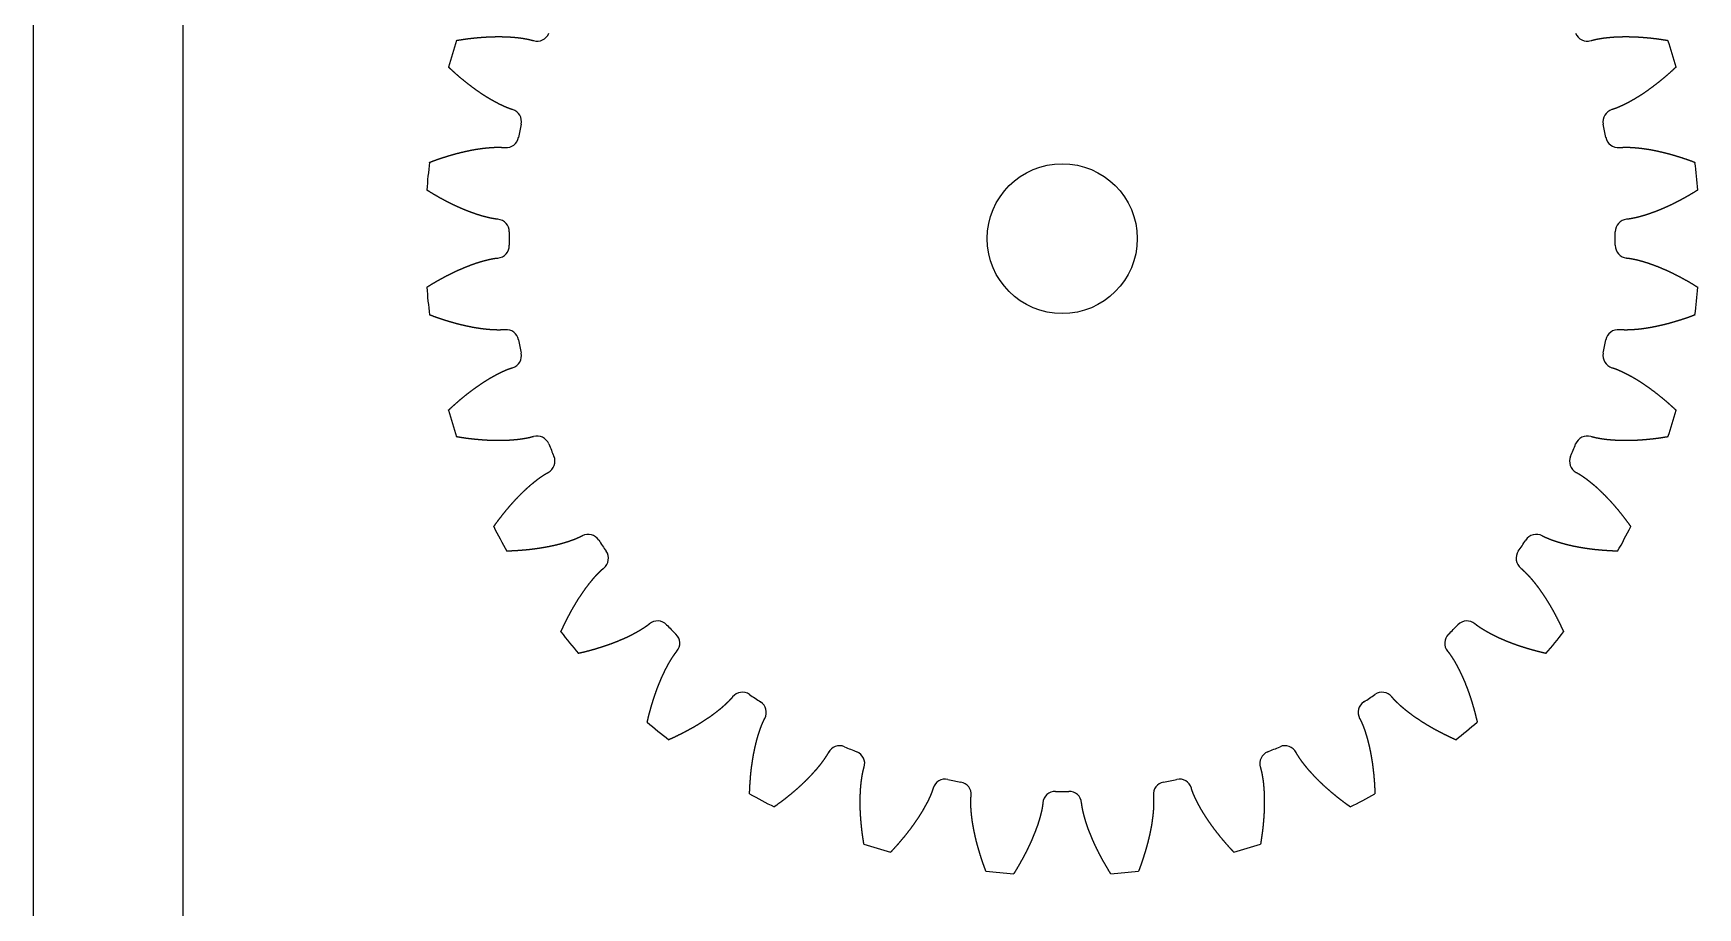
# Model space of a CAD drawing. Header units: inches. Extents: x -2.5 to 2.5, y -5.45 to 0.2.
# Drawn here: x -2.5 to 0.275, y -2.744 to -1.286 of the extents above; entities that cross this region are included whole.
import ezdxf

# ---------------------------------------------------------------- set-up
doc = ezdxf.new("R2010")
doc.units = ezdxf.units.IN
doc.header["$MEASUREMENT"] = 0

msp = doc.modelspace()

# ---------------------------------------------------------------- linework, layer by layer
at = {"color": 7, "linetype": 'Continuous', "lineweight": 25}
for p, q in [((-2.5, 0.2), (-2.5, -5.45)), ((-2.25, -5.45), (-2.25, -0.2))]:
    msp.add_line(p, q, dxfattribs=at)
msp.add_circle((-0.7846, -1.6281), 0.125, dxfattribs=at)
for centre, radius, start, end in [((-0.7846, -1.6281), 1.0625, 161.8728, 164.3772), ((-1.66, -1.2778), 0.021, 252.8938, 338.1905), ((0.0907, -1.2778), 0.021, 201.8095, 287.1062), ((-0.7846, -1.6281), 1.0625, 15.6228, 18.1272), ((-1.7071, -1.433), 0.021, 348.0595, 73.3562), ((0.1378, -1.433), 0.021, 106.6438, 191.9405), ((-0.7846, -1.6281), 0.9219, 168.0595, 169.4405), ((-0.7846, -1.6281), 0.9219, 10.5595, 11.9405), ((-1.7115, -1.4553), 0.021, 264.1438, 349.4405), ((0.1423, -1.4553), 0.021, 190.5595, 275.8562), ((-0.7846, -1.6281), 1.0625, 173.1228, 175.6272), ((-0.7846, -1.6281), 1.0625, 4.3728, 6.8772), ((-1.7274, -1.6167), 0.021, 359.3095, 84.6062), ((0.1582, -1.6167), 0.021, 95.3938, 180.6905), ((-0.7846, -1.6281), 0.9219, 179.3095, 180.6905), ((-0.7846, -1.6281), 0.9219, 359.3095, 0.6905), ((-1.7274, -1.6395), 0.021, 275.3938, 0.6905), ((0.1582, -1.6395), 0.021, 179.3095, 264.6062), ((-0.7846, -1.6281), 1.0625, 184.3728, 186.8772), ((-0.7846, -1.6281), 1.0625, 353.1228, 355.6272), ((-1.7115, -1.8009), 0.021, 10.5595, 95.8562), ((-0.7846, -1.6281), 0.9219, 190.5595, 191.9405), ((-0.7846, -1.6281), 0.9219, 348.0595, 349.4405), ((0.1423, -1.8009), 0.021, 84.1438, 169.4405), ((-1.7071, -1.8232), 0.021, 286.6438, 11.9405), ((0.1378, -1.8232), 0.021, 168.0595, 253.3562), ((-0.7846, -1.6281), 1.0625, 195.6228, 198.1272), ((-0.7846, -1.6281), 1.0625, 341.8728, 344.3772), ((-1.66, -1.9784), 0.021, 21.8095, 107.1062), ((0.0907, -1.9784), 0.021, 72.8938, 158.1905), ((-1.6513, -1.9994), 0.021, 297.8938, 23.1905), ((-0.7846, -1.6281), 0.9219, 201.8095, 203.1905), ((0.0821, -1.9994), 0.021, 156.8095, 242.1062), ((-0.7846, -1.6281), 0.9219, 336.8095, 338.1905), ((-0.7846, -1.6281), 1.0625, 206.8728, 209.3772), ((-0.7846, -1.6281), 1.0625, 330.6228, 333.1272), ((-1.5748, -2.1424), 0.021, 33.0595, 118.3562), ((-0.7846, -1.6281), 0.9219, 213.0595, 214.4405), ((-0.7846, -1.6281), 0.9219, 325.5595, 326.9405), ((0.0056, -2.1424), 0.021, 61.6438, 146.9405), ((-1.5622, -2.1613), 0.021, 309.1438, 34.4405), ((-0.007, -2.1613), 0.021, 145.5595, 230.8562), ((-1.4593, -2.2867), 0.021, 44.3095, 129.6062), ((-0.7846, -1.6281), 0.9219, 224.3095, 225.6905), ((-0.7846, -1.6281), 0.9219, 314.3095, 315.6905), ((-0.1099, -2.2867), 0.021, 50.3938, 135.6905), ((-0.7846, -1.6281), 1.0625, 218.1228, 220.6272), ((-1.4432, -2.3028), 0.021, 320.3938, 45.6905), ((-0.126, -2.3028), 0.021, 134.3095, 219.6062), ((-0.7846, -1.6281), 1.0625, 319.3728, 321.8772), ((-1.3178, -2.4057), 0.021, 55.5595, 140.8562), ((-0.2514, -2.4057), 0.021, 39.1438, 124.4405), ((-0.7846, -1.6281), 0.9219, 235.5595, 236.9405), ((-1.2989, -2.4183), 0.021, 331.6438, 56.9405), ((-0.2703, -2.4183), 0.021, 123.0595, 208.3562), ((-0.7846, -1.6281), 0.9219, 303.0595, 304.4405), ((-0.7846, -1.6281), 1.0625, 229.3728, 231.8772), ((-0.7846, -1.6281), 1.0625, 308.1228, 310.6272), ((-1.1559, -2.4948), 0.021, 66.8095, 152.1062), ((-0.7846, -1.6281), 0.9219, 246.8095, 248.1905), ((-1.1349, -2.5035), 0.021, 342.8938, 68.1905), ((-0.4343, -2.5035), 0.021, 111.8095, 197.1062), ((-0.7846, -1.6281), 0.9219, 291.8095, 293.1905), ((-0.4133, -2.4948), 0.021, 27.8938, 113.1905), ((-0.9797, -2.5505), 0.021, 78.0595, 163.3562), ((-0.7846, -1.6281), 0.9219, 258.0595, 259.4405), ((-0.9574, -2.555), 0.021, 354.1438, 79.4405), ((-0.796, -2.5709), 0.021, 89.3095, 174.6062), ((-0.7846, -1.6281), 0.9219, 269.3095, 270.6905), ((-0.7733, -2.5709), 0.021, 5.3938, 90.6905), ((-0.6118, -2.555), 0.021, 100.5595, 185.8562), ((-0.7846, -1.6281), 0.9219, 280.5595, 281.9405), ((-0.5895, -2.5505), 0.021, 16.6438, 101.9405), ((-0.7846, -1.6281), 1.0625, 240.6228, 243.1272), ((-0.7846, -1.6281), 1.0625, 296.8728, 299.3772), ((-0.7846, -1.6281), 1.0625, 251.8728, 254.3772), ((-0.7846, -1.6281), 1.0625, 285.6228, 288.1272), ((-0.7846, -1.6281), 1.0625, 263.1228, 265.6272), ((-0.7846, -1.6281), 1.0625, 274.3728, 276.8772)]:
    msp.add_arc(centre, radius, start, end, dxfattribs=at)
for points, knots in [([(-1.7944, -1.2975), (-1.7926, -1.2972), (-1.7892, -1.2967), (-1.7821, -1.2955), (-1.7753, -1.2946), (-1.7669, -1.2936), (-1.7594, -1.2929), (-1.7513, -1.2922), (-1.7436, -1.2917), (-1.7356, -1.2914), (-1.7278, -1.2912), (-1.7199, -1.2912), (-1.7122, -1.2914), (-1.7054, -1.2917), (-1.6997, -1.2922), (-1.6949, -1.2926), (-1.691, -1.293), (-1.6871, -1.2935), (-1.6832, -1.2941), (-1.6793, -1.2948), (-1.6758, -1.2954), (-1.6726, -1.2961), (-1.6699, -1.2968), (-1.6681, -1.2973), (-1.6668, -1.2976), (-1.6663, -1.2978), (-1.6661, -1.2979)], [0, 0, 0, 0, 0, 0.0547325, 0.1094648, 0.1641972, 0.2189295, 0.2736619, 0.3283943, 0.3831266, 0.437859, 0.4925913, 0.5473236, 0.6020559, 0.6527836, 0.6801499, 0.707516, 0.7348821, 0.7622484, 0.7896147, 0.8169804, 0.8442361, 0.8624808, 0.8805591, 0.8940072, 0.8975178, 0.8975178, 0.8975178, 0.8975178, 0.8975178]), ([(0.0969, -1.2979), (0.097, -1.2978), (0.0976, -1.2976), (0.0988, -1.2973), (0.1007, -1.2968), (0.1034, -1.2961), (0.1066, -1.2954), (0.1101, -1.2948), (0.114, -1.2941), (0.1179, -1.2935), (0.1218, -1.293), (0.1257, -1.2926), (0.1305, -1.2922), (0.1362, -1.2917), (0.143, -1.2914), (0.1507, -1.2912), (0.1586, -1.2912), (0.1664, -1.2914), (0.1744, -1.2917), (0.1821, -1.2922), (0.1902, -1.2929), (0.1976, -1.2936), (0.2061, -1.2946), (0.2129, -1.2955), (0.2199, -1.2967), (0.2234, -1.2972), (0.2252, -1.2975)], [0.0115731, 0.0115731, 0.0115731, 0.0115731, 0.0115731, 0.0150837, 0.0285318, 0.0466101, 0.0648548, 0.0921105, 0.1194762, 0.1468425, 0.1742089, 0.201575, 0.228941, 0.2563073, 0.307035, 0.3617674, 0.4164997, 0.4712319, 0.5259643, 0.5806966, 0.635429, 0.6901614, 0.7448937, 0.7996261, 0.8543584, 0.9090909, 0.9090909, 0.9090909, 0.9090909, 0.9090909]), ([(-1.7011, -1.4129), (-1.7012, -1.4129), (-1.7018, -1.4127), (-1.703, -1.4124), (-1.7048, -1.4117), (-1.7074, -1.4108), (-1.7104, -1.4096), (-1.7137, -1.4082), (-1.7173, -1.4066), (-1.7209, -1.4049), (-1.7244, -1.4031), (-1.7279, -1.4013), (-1.7321, -1.399), (-1.7371, -1.3962), (-1.7429, -1.3927), (-1.7495, -1.3886), (-1.756, -1.3842), (-1.7624, -1.3797), (-1.7689, -1.375), (-1.775, -1.3703), (-1.7814, -1.3653), (-1.7872, -1.3605), (-1.7936, -1.355), (-1.7987, -1.3504), (-1.804, -1.3456), (-1.8066, -1.3432), (-1.8079, -1.342)], [0.0115731, 0.0115731, 0.0115731, 0.0115731, 0.0115731, 0.0150837, 0.0285318, 0.0466101, 0.0648548, 0.0921105, 0.1194762, 0.1468425, 0.1742089, 0.201575, 0.228941, 0.2563073, 0.307035, 0.3617674, 0.4164997, 0.4712319, 0.5259643, 0.5806966, 0.635429, 0.6901614, 0.7448937, 0.7996261, 0.8543584, 0.9090909, 0.9090909, 0.9090909, 0.9090909, 0.9090909]), ([(0.2386, -1.342), (0.2373, -1.3432), (0.2348, -1.3456), (0.2295, -1.3504), (0.2244, -1.355), (0.2179, -1.3605), (0.2121, -1.3653), (0.2058, -1.3703), (0.1996, -1.375), (0.1932, -1.3797), (0.1868, -1.3842), (0.1802, -1.3886), (0.1737, -1.3927), (0.1679, -1.3962), (0.1629, -1.399), (0.1587, -1.4013), (0.1552, -1.4031), (0.1517, -1.4049), (0.1481, -1.4066), (0.1445, -1.4082), (0.1412, -1.4096), (0.1382, -1.4108), (0.1355, -1.4117), (0.1337, -1.4124), (0.1325, -1.4127), (0.1319, -1.4129), (0.1318, -1.4129)], [0, 0, 0, 0, 0, 0.0547325, 0.1094648, 0.1641972, 0.2189295, 0.2736619, 0.3283943, 0.3831266, 0.437859, 0.4925913, 0.5473236, 0.6020559, 0.6527836, 0.6801499, 0.707516, 0.7348821, 0.7622484, 0.7896147, 0.8169804, 0.8442361, 0.8624808, 0.8805591, 0.8940072, 0.8975178, 0.8975178, 0.8975178, 0.8975178, 0.8975178]), ([(-1.8395, -1.5009), (-1.8378, -1.5002), (-1.8345, -1.499), (-1.8278, -1.4965), (-1.8213, -1.4943), (-1.8132, -1.4917), (-1.8061, -1.4895), (-1.7983, -1.4872), (-1.7908, -1.4853), (-1.7831, -1.4834), (-1.7754, -1.4817), (-1.7677, -1.4801), (-1.7601, -1.4788), (-1.7534, -1.4778), (-1.7477, -1.4771), (-1.7429, -1.4767), (-1.739, -1.4763), (-1.735, -1.476), (-1.7311, -1.4758), (-1.7272, -1.4757), (-1.7236, -1.4757), (-1.7203, -1.4758), (-1.7175, -1.4759), (-1.7156, -1.476), (-1.7144, -1.4761), (-1.7138, -1.4762), (-1.7136, -1.4762)], [0, 0, 0, 0, 0, 0.0547325, 0.1094648, 0.1641972, 0.2189295, 0.2736619, 0.3283943, 0.3831266, 0.437859, 0.4925913, 0.5473236, 0.6020559, 0.6527836, 0.6801499, 0.707516, 0.7348821, 0.7622484, 0.7896147, 0.8169804, 0.8442361, 0.8624808, 0.8805591, 0.8940072, 0.8975178, 0.8975178, 0.8975178, 0.8975178, 0.8975178]), ([(0.1444, -1.4762), (0.1445, -1.4762), (0.1451, -1.4761), (0.1464, -1.476), (0.1483, -1.4759), (0.1511, -1.4758), (0.1543, -1.4757), (0.158, -1.4757), (0.1619, -1.4758), (0.1658, -1.476), (0.1697, -1.4763), (0.1737, -1.4767), (0.1784, -1.4771), (0.1841, -1.4778), (0.1908, -1.4788), (0.1984, -1.4801), (0.2062, -1.4817), (0.2138, -1.4834), (0.2216, -1.4853), (0.2291, -1.4872), (0.2368, -1.4895), (0.244, -1.4917), (0.2521, -1.4943), (0.2586, -1.4965), (0.2653, -1.499), (0.2686, -1.5002), (0.2702, -1.5009)], [0.0115731, 0.0115731, 0.0115731, 0.0115731, 0.0115731, 0.0150837, 0.0285318, 0.0466101, 0.0648548, 0.0921105, 0.1194762, 0.1468425, 0.1742089, 0.201575, 0.228941, 0.2563073, 0.307035, 0.3617674, 0.4164997, 0.4712319, 0.5259643, 0.5806966, 0.635429, 0.6901614, 0.7448937, 0.7996261, 0.8543584, 0.9090909, 0.9090909, 0.9090909, 0.9090909, 0.9090909]), ([(-1.7254, -1.5959), (-1.7255, -1.5959), (-1.7262, -1.5958), (-1.7274, -1.5957), (-1.7293, -1.5954), (-1.732, -1.595), (-1.7353, -1.5944), (-1.7388, -1.5937), (-1.7426, -1.5928), (-1.7464, -1.5918), (-1.7503, -1.5908), (-1.754, -1.5897), (-1.7586, -1.5883), (-1.7641, -1.5865), (-1.7704, -1.5842), (-1.7776, -1.5814), (-1.7849, -1.5784), (-1.7921, -1.5753), (-1.7993, -1.5719), (-1.8063, -1.5685), (-1.8135, -1.5648), (-1.8201, -1.5612), (-1.8275, -1.5571), (-1.8334, -1.5536), (-1.8395, -1.5499), (-1.8425, -1.548), (-1.844, -1.5471)], [0.0115731, 0.0115731, 0.0115731, 0.0115731, 0.0115731, 0.0150837, 0.0285318, 0.0466101, 0.0648548, 0.0921105, 0.1194762, 0.1468425, 0.1742089, 0.201575, 0.228941, 0.2563073, 0.307035, 0.3617674, 0.4164997, 0.4712319, 0.5259643, 0.5806966, 0.635429, 0.6901614, 0.7448937, 0.7996261, 0.8543584, 0.9090909, 0.9090909, 0.9090909, 0.9090909, 0.9090909]), ([(0.2748, -1.5471), (0.2733, -1.548), (0.2703, -1.5499), (0.2642, -1.5536), (0.2583, -1.5571), (0.2509, -1.5612), (0.2442, -1.5648), (0.2371, -1.5685), (0.2301, -1.5719), (0.2229, -1.5753), (0.2157, -1.5784), (0.2084, -1.5814), (0.2012, -1.5842), (0.1948, -1.5865), (0.1894, -1.5883), (0.1848, -1.5897), (0.181, -1.5908), (0.1772, -1.5918), (0.1734, -1.5928), (0.1696, -1.5937), (0.166, -1.5944), (0.1628, -1.595), (0.1601, -1.5954), (0.1582, -1.5957), (0.1569, -1.5958), (0.1563, -1.5959), (0.1562, -1.5959)], [0, 0, 0, 0, 0, 0.0547325, 0.1094648, 0.1641972, 0.2189295, 0.2736619, 0.3283943, 0.3831266, 0.437859, 0.4925913, 0.5473236, 0.6020559, 0.6527836, 0.6801499, 0.707516, 0.7348821, 0.7622484, 0.7896147, 0.8169804, 0.8442361, 0.8624808, 0.8805591, 0.8940072, 0.8975178, 0.8975178, 0.8975178, 0.8975178, 0.8975178]), ([(-1.844, -1.7091), (-1.8425, -1.7082), (-1.8395, -1.7063), (-1.8334, -1.7026), (-1.8275, -1.6991), (-1.8201, -1.695), (-1.8135, -1.6914), (-1.8063, -1.6877), (-1.7993, -1.6843), (-1.7921, -1.6809), (-1.7849, -1.6778), (-1.7776, -1.6748), (-1.7704, -1.672), (-1.7641, -1.6697), (-1.7586, -1.6679), (-1.754, -1.6665), (-1.7503, -1.6654), (-1.7464, -1.6644), (-1.7426, -1.6634), (-1.7388, -1.6625), (-1.7353, -1.6618), (-1.732, -1.6612), (-1.7293, -1.6608), (-1.7274, -1.6606), (-1.7262, -1.6604), (-1.7255, -1.6604), (-1.7254, -1.6603)], [0, 0, 0, 0, 0, 0.0547325, 0.1094648, 0.1641972, 0.2189295, 0.2736619, 0.3283943, 0.3831266, 0.437859, 0.4925913, 0.5473236, 0.6020559, 0.6527836, 0.6801499, 0.707516, 0.7348821, 0.7622484, 0.7896147, 0.8169804, 0.8442361, 0.8624808, 0.8805591, 0.8940072, 0.8975178, 0.8975178, 0.8975178, 0.8975178, 0.8975178]), ([(0.1562, -1.6603), (0.1563, -1.6604), (0.1569, -1.6604), (0.1582, -1.6606), (0.1601, -1.6608), (0.1628, -1.6612), (0.166, -1.6618), (0.1696, -1.6625), (0.1734, -1.6634), (0.1772, -1.6644), (0.181, -1.6654), (0.1848, -1.6665), (0.1894, -1.6679), (0.1948, -1.6697), (0.2012, -1.672), (0.2084, -1.6748), (0.2157, -1.6778), (0.2229, -1.6809), (0.2301, -1.6843), (0.2371, -1.6877), (0.2442, -1.6914), (0.2509, -1.695), (0.2583, -1.6991), (0.2642, -1.7026), (0.2703, -1.7063), (0.2733, -1.7082), (0.2748, -1.7091)], [0.0115731, 0.0115731, 0.0115731, 0.0115731, 0.0115731, 0.0150837, 0.0285318, 0.0466101, 0.0648548, 0.0921105, 0.1194762, 0.1468425, 0.1742089, 0.201575, 0.228941, 0.2563073, 0.307035, 0.3617674, 0.4164997, 0.4712319, 0.5259643, 0.5806966, 0.635429, 0.6901614, 0.7448937, 0.7996261, 0.8543584, 0.9090909, 0.9090909, 0.9090909, 0.9090909, 0.9090909]), ([(-1.7136, -1.78), (-1.7138, -1.78), (-1.7144, -1.7801), (-1.7156, -1.7802), (-1.7175, -1.7803), (-1.7203, -1.7805), (-1.7236, -1.7805), (-1.7272, -1.7805), (-1.7311, -1.7804), (-1.735, -1.7802), (-1.739, -1.7799), (-1.7429, -1.7796), (-1.7477, -1.7791), (-1.7534, -1.7784), (-1.7601, -1.7774), (-1.7677, -1.7761), (-1.7754, -1.7745), (-1.7831, -1.7728), (-1.7908, -1.7709), (-1.7983, -1.769), (-1.8061, -1.7667), (-1.8132, -1.7645), (-1.8213, -1.7619), (-1.8278, -1.7597), (-1.8345, -1.7572), (-1.8378, -1.756), (-1.8395, -1.7553)], [0.0115731, 0.0115731, 0.0115731, 0.0115731, 0.0115731, 0.0150837, 0.0285318, 0.0466101, 0.0648548, 0.0921105, 0.1194762, 0.1468425, 0.1742089, 0.201575, 0.228941, 0.2563073, 0.307035, 0.3617674, 0.4164997, 0.4712319, 0.5259643, 0.5806966, 0.635429, 0.6901614, 0.7448937, 0.7996261, 0.8543584, 0.9090909, 0.9090909, 0.9090909, 0.9090909, 0.9090909]), ([(0.2702, -1.7553), (0.2686, -1.756), (0.2653, -1.7572), (0.2586, -1.7597), (0.2521, -1.7619), (0.244, -1.7645), (0.2368, -1.7667), (0.2291, -1.769), (0.2216, -1.7709), (0.2138, -1.7728), (0.2062, -1.7745), (0.1984, -1.7761), (0.1908, -1.7774), (0.1841, -1.7784), (0.1784, -1.7791), (0.1737, -1.7796), (0.1697, -1.7799), (0.1658, -1.7802), (0.1619, -1.7804), (0.158, -1.7805), (0.1543, -1.7805), (0.1511, -1.7805), (0.1483, -1.7803), (0.1464, -1.7802), (0.1451, -1.7801), (0.1445, -1.78), (0.1444, -1.78)], [0, 0, 0, 0, 0, 0.0547325, 0.1094648, 0.1641972, 0.2189295, 0.2736619, 0.3283943, 0.3831266, 0.437859, 0.4925913, 0.5473236, 0.6020559, 0.6527836, 0.6801499, 0.707516, 0.7348821, 0.7622484, 0.7896147, 0.8169804, 0.8442361, 0.8624808, 0.8805591, 0.8940072, 0.8975178, 0.8975178, 0.8975178, 0.8975178, 0.8975178]), ([(-1.8079, -1.9142), (-1.8066, -1.913), (-1.804, -1.9106), (-1.7987, -1.9058), (-1.7936, -1.9012), (-1.7872, -1.8957), (-1.7814, -1.8909), (-1.775, -1.8859), (-1.7689, -1.8812), (-1.7624, -1.8765), (-1.756, -1.872), (-1.7495, -1.8676), (-1.7429, -1.8635), (-1.7371, -1.86), (-1.7321, -1.8572), (-1.7279, -1.8549), (-1.7244, -1.8531), (-1.7209, -1.8513), (-1.7173, -1.8496), (-1.7137, -1.848), (-1.7104, -1.8466), (-1.7074, -1.8454), (-1.7048, -1.8445), (-1.703, -1.8439), (-1.7018, -1.8435), (-1.7012, -1.8433), (-1.7011, -1.8433)], [0, 0, 0, 0, 0, 0.0547325, 0.1094648, 0.1641972, 0.2189295, 0.2736619, 0.3283943, 0.3831266, 0.437859, 0.4925913, 0.5473236, 0.6020559, 0.6527836, 0.6801499, 0.707516, 0.7348821, 0.7622484, 0.7896147, 0.8169804, 0.8442361, 0.8624808, 0.8805591, 0.8940072, 0.8975178, 0.8975178, 0.8975178, 0.8975178, 0.8975178]), ([(0.1318, -1.8433), (0.1319, -1.8433), (0.1325, -1.8435), (0.1337, -1.8439), (0.1355, -1.8445), (0.1382, -1.8454), (0.1412, -1.8466), (0.1445, -1.848), (0.1481, -1.8496), (0.1517, -1.8513), (0.1552, -1.8531), (0.1587, -1.8549), (0.1629, -1.8572), (0.1679, -1.86), (0.1737, -1.8635), (0.1802, -1.8676), (0.1868, -1.872), (0.1932, -1.8765), (0.1996, -1.8812), (0.2058, -1.8859), (0.2121, -1.8909), (0.2179, -1.8957), (0.2244, -1.9012), (0.2295, -1.9058), (0.2348, -1.9106), (0.2373, -1.913), (0.2386, -1.9142)], [0.0115731, 0.0115731, 0.0115731, 0.0115731, 0.0115731, 0.0150837, 0.0285318, 0.0466101, 0.0648548, 0.0921105, 0.1194762, 0.1468425, 0.1742089, 0.201575, 0.228941, 0.2563073, 0.307035, 0.3617674, 0.4164997, 0.4712319, 0.5259643, 0.5806966, 0.635429, 0.6901614, 0.7448937, 0.7996261, 0.8543584, 0.9090909, 0.9090909, 0.9090909, 0.9090909, 0.9090909]), ([(-1.6661, -1.9584), (-1.6663, -1.9584), (-1.6668, -1.9586), (-1.6681, -1.9589), (-1.6699, -1.9594), (-1.6726, -1.9601), (-1.6758, -1.9608), (-1.6793, -1.9614), (-1.6832, -1.9621), (-1.6871, -1.9627), (-1.691, -1.9632), (-1.6949, -1.9636), (-1.6997, -1.964), (-1.7054, -1.9645), (-1.7122, -1.9648), (-1.7199, -1.965), (-1.7278, -1.965), (-1.7356, -1.9649), (-1.7436, -1.9645), (-1.7513, -1.964), (-1.7594, -1.9633), (-1.7669, -1.9626), (-1.7753, -1.9616), (-1.7821, -1.9607), (-1.7892, -1.9595), (-1.7926, -1.959), (-1.7944, -1.9587)], [0.0115731, 0.0115731, 0.0115731, 0.0115731, 0.0115731, 0.0150837, 0.0285318, 0.0466101, 0.0648548, 0.0921105, 0.1194762, 0.1468425, 0.1742089, 0.201575, 0.228941, 0.2563073, 0.307035, 0.3617674, 0.4164997, 0.4712319, 0.5259643, 0.5806966, 0.635429, 0.6901614, 0.7448937, 0.7996261, 0.8543584, 0.9090909, 0.9090909, 0.9090909, 0.9090909, 0.9090909]), ([(0.2252, -1.9587), (0.2234, -1.959), (0.2199, -1.9595), (0.2129, -1.9607), (0.2061, -1.9616), (0.1976, -1.9626), (0.1902, -1.9633), (0.1821, -1.964), (0.1744, -1.9645), (0.1664, -1.9649), (0.1586, -1.965), (0.1507, -1.965), (0.143, -1.9648), (0.1362, -1.9645), (0.1305, -1.964), (0.1257, -1.9636), (0.1218, -1.9632), (0.1179, -1.9627), (0.114, -1.9621), (0.1101, -1.9614), (0.1066, -1.9608), (0.1034, -1.9601), (0.1007, -1.9594), (0.0988, -1.9589), (0.0976, -1.9586), (0.097, -1.9584), (0.0969, -1.9584)], [0, 0, 0, 0, 0, 0.0547325, 0.1094648, 0.1641972, 0.2189295, 0.2736619, 0.3283943, 0.3831266, 0.437859, 0.4925913, 0.5473236, 0.6020559, 0.6527836, 0.6801499, 0.707516, 0.7348821, 0.7622484, 0.7896147, 0.8169804, 0.8442361, 0.8624808, 0.8805591, 0.8940072, 0.8975178, 0.8975178, 0.8975178, 0.8975178, 0.8975178]), ([(-1.7324, -2.1084), (-1.7313, -2.1069), (-1.7293, -2.1041), (-1.7251, -2.0983), (-1.7209, -2.0928), (-1.7157, -2.0861), (-1.7109, -2.0803), (-1.7057, -2.0741), (-1.7006, -2.0683), (-1.6952, -2.0625), (-1.6898, -2.0568), (-1.6842, -2.0512), (-1.6786, -2.0459), (-1.6736, -2.0414), (-1.6692, -2.0376), (-1.6655, -2.0346), (-1.6625, -2.0321), (-1.6594, -2.0297), (-1.6562, -2.0273), (-1.653, -2.0251), (-1.65, -2.023), (-1.6472, -2.0213), (-1.6449, -2.0198), (-1.6432, -2.0189), (-1.6421, -2.0183), (-1.6416, -2.018), (-1.6415, -2.0179)], [0, 0, 0, 0, 0, 0.0547325, 0.1094648, 0.1641972, 0.2189295, 0.2736619, 0.3283943, 0.3831266, 0.437859, 0.4925913, 0.5473236, 0.6020559, 0.6527836, 0.6801499, 0.707516, 0.7348821, 0.7622484, 0.7896147, 0.8169804, 0.8442361, 0.8624808, 0.8805591, 0.8940072, 0.8975178, 0.8975178, 0.8975178, 0.8975178, 0.8975178]), ([(0.0722, -2.0179), (0.0724, -2.018), (0.0729, -2.0183), (0.074, -2.0189), (0.0757, -2.0198), (0.078, -2.0213), (0.0808, -2.023), (0.0838, -2.0251), (0.087, -2.0273), (0.0901, -2.0297), (0.0932, -2.0321), (0.0963, -2.0346), (0.1, -2.0376), (0.1044, -2.0414), (0.1094, -2.0459), (0.115, -2.0512), (0.1206, -2.0568), (0.126, -2.0625), (0.1314, -2.0683), (0.1365, -2.0741), (0.1417, -2.0803), (0.1465, -2.0861), (0.1517, -2.0928), (0.1559, -2.0983), (0.1601, -2.1041), (0.1621, -2.1069), (0.1632, -2.1084)], [0.0115731, 0.0115731, 0.0115731, 0.0115731, 0.0115731, 0.0150837, 0.0285318, 0.0466101, 0.0648548, 0.0921105, 0.1194762, 0.1468425, 0.1742089, 0.201575, 0.228941, 0.2563073, 0.307035, 0.3617674, 0.4164997, 0.4712319, 0.5259643, 0.5806966, 0.635429, 0.6901614, 0.7448937, 0.7996261, 0.8543584, 0.9090909, 0.9090909, 0.9090909, 0.9090909, 0.9090909]), ([(-1.5848, -2.124), (-1.5849, -2.124), (-1.5854, -2.1243), (-1.5865, -2.1249), (-1.5883, -2.1258), (-1.5908, -2.1269), (-1.5938, -2.1282), (-1.5971, -2.1296), (-1.6008, -2.131), (-1.6045, -2.1323), (-1.6082, -2.1336), (-1.612, -2.1347), (-1.6166, -2.1361), (-1.6221, -2.1377), (-1.6287, -2.1393), (-1.6362, -2.141), (-1.644, -2.1426), (-1.6517, -2.1439), (-1.6595, -2.1451), (-1.6672, -2.1462), (-1.6753, -2.1471), (-1.6827, -2.1478), (-1.6912, -2.1484), (-1.698, -2.1489), (-1.7052, -2.1492), (-1.7087, -2.1493), (-1.7105, -2.1493)], [0.0115731, 0.0115731, 0.0115731, 0.0115731, 0.0115731, 0.0150837, 0.0285318, 0.0466101, 0.0648548, 0.0921105, 0.1194762, 0.1468425, 0.1742089, 0.201575, 0.228941, 0.2563073, 0.307035, 0.3617674, 0.4164997, 0.4712319, 0.5259643, 0.5806966, 0.635429, 0.6901614, 0.7448937, 0.7996261, 0.8543584, 0.9090909, 0.9090909, 0.9090909, 0.9090909, 0.9090909]), ([(0.1413, -2.1493), (0.1395, -2.1493), (0.136, -2.1492), (0.1288, -2.1489), (0.122, -2.1484), (0.1135, -2.1478), (0.106, -2.1471), (0.098, -2.1462), (0.0903, -2.1451), (0.0824, -2.1439), (0.0747, -2.1426), (0.067, -2.141), (0.0595, -2.1393), (0.0529, -2.1377), (0.0474, -2.1361), (0.0428, -2.1347), (0.039, -2.1336), (0.0353, -2.1323), (0.0316, -2.131), (0.0279, -2.1296), (0.0246, -2.1282), (0.0215, -2.1269), (0.019, -2.1258), (0.0173, -2.1249), (0.0162, -2.1243), (0.0157, -2.124), (0.0155, -2.124)], [0, 0, 0, 0, 0, 0.0547325, 0.1094648, 0.1641972, 0.2189295, 0.2736619, 0.3283943, 0.3831266, 0.437859, 0.4925913, 0.5473236, 0.6020559, 0.6527836, 0.6801499, 0.707516, 0.7348821, 0.7622484, 0.7896147, 0.8169804, 0.8442361, 0.8624808, 0.8805591, 0.8940072, 0.8975178, 0.8975178, 0.8975178, 0.8975178, 0.8975178]), ([(-1.6205, -2.284), (-1.6197, -2.2824), (-1.6183, -2.2792), (-1.6153, -2.2727), (-1.6123, -2.2666), (-1.6084, -2.259), (-1.6049, -2.2524), (-1.601, -2.2453), (-1.5971, -2.2386), (-1.593, -2.2318), (-1.5888, -2.2252), (-1.5844, -2.2186), (-1.5799, -2.2123), (-1.5759, -2.2069), (-1.5723, -2.2023), (-1.5693, -2.1986), (-1.5668, -2.1956), (-1.5642, -2.1926), (-1.5616, -2.1897), (-1.5589, -2.1869), (-1.5563, -2.1843), (-1.554, -2.182), (-1.5519, -2.1801), (-1.5505, -2.1789), (-1.5495, -2.1781), (-1.5491, -2.1777), (-1.549, -2.1776)], [0, 0, 0, 0, 0, 0.0547325, 0.1094648, 0.1641972, 0.2189295, 0.2736619, 0.3283943, 0.3831266, 0.437859, 0.4925913, 0.5473236, 0.6020559, 0.6527836, 0.6801499, 0.707516, 0.7348821, 0.7622484, 0.7896147, 0.8169804, 0.8442361, 0.8624808, 0.8805591, 0.8940072, 0.8975178, 0.8975178, 0.8975178, 0.8975178, 0.8975178]), ([(-0.0203, -2.1776), (-0.0202, -2.1777), (-0.0197, -2.1781), (-0.0187, -2.1789), (-0.0173, -2.1801), (-0.0153, -2.182), (-0.0129, -2.1843), (-0.0104, -2.1869), (-0.0077, -2.1897), (-0.005, -2.1926), (-0.0024, -2.1956), (0.0001, -2.1986), (0.0031, -2.2023), (0.0067, -2.2069), (0.0107, -2.2123), (0.0151, -2.2186), (0.0195, -2.2252), (0.0237, -2.2318), (0.0279, -2.2386), (0.0318, -2.2453), (0.0357, -2.2524), (0.0392, -2.259), (0.043, -2.2666), (0.0461, -2.2727), (0.0491, -2.2792), (0.0505, -2.2824), (0.0512, -2.284)], [0.0115731, 0.0115731, 0.0115731, 0.0115731, 0.0115731, 0.0150837, 0.0285318, 0.0466101, 0.0648548, 0.0921105, 0.1194762, 0.1468425, 0.1742089, 0.201575, 0.228941, 0.2563073, 0.307035, 0.3617674, 0.4164997, 0.4712319, 0.5259643, 0.5806966, 0.635429, 0.6901614, 0.7448937, 0.7996261, 0.8543584, 0.9090909, 0.9090909, 0.9090909, 0.9090909, 0.9090909]), ([(-1.4727, -2.2706), (-1.4728, -2.2706), (-1.4732, -2.271), (-1.4742, -2.2718), (-1.4757, -2.273), (-1.478, -2.2746), (-1.4807, -2.2765), (-1.4837, -2.2785), (-1.487, -2.2806), (-1.4904, -2.2826), (-1.4938, -2.2845), (-1.4973, -2.2864), (-1.5015, -2.2887), (-1.5066, -2.2913), (-1.5127, -2.2942), (-1.5198, -2.2973), (-1.5271, -2.3003), (-1.5344, -2.3032), (-1.5419, -2.3059), (-1.5492, -2.3084), (-1.5569, -2.3108), (-1.5641, -2.313), (-1.5723, -2.3153), (-1.5789, -2.3171), (-1.5859, -2.3187), (-1.5893, -2.3195), (-1.591, -2.3199)], [0.0115731, 0.0115731, 0.0115731, 0.0115731, 0.0115731, 0.0150837, 0.0285318, 0.0466101, 0.0648548, 0.0921105, 0.1194762, 0.1468425, 0.1742089, 0.201575, 0.228941, 0.2563073, 0.307035, 0.3617674, 0.4164997, 0.4712319, 0.5259643, 0.5806966, 0.635429, 0.6901614, 0.7448937, 0.7996261, 0.8543584, 0.9090909, 0.9090909, 0.9090909, 0.9090909, 0.9090909]), ([(0.0218, -2.3199), (0.02, -2.3195), (0.0166, -2.3187), (0.0097, -2.3171), (0.003, -2.3153), (-0.0051, -2.313), (-0.0123, -2.3108), (-0.02, -2.3084), (-0.0274, -2.3059), (-0.0348, -2.3032), (-0.0421, -2.3003), (-0.0494, -2.2973), (-0.0565, -2.2942), (-0.0626, -2.2913), (-0.0677, -2.2887), (-0.072, -2.2864), (-0.0754, -2.2845), (-0.0788, -2.2826), (-0.0822, -2.2806), (-0.0856, -2.2785), (-0.0886, -2.2765), (-0.0913, -2.2746), (-0.0935, -2.273), (-0.095, -2.2718), (-0.096, -2.271), (-0.0965, -2.2706), (-0.0966, -2.2706)], [0, 0, 0, 0, 0, 0.0547325, 0.1094648, 0.1641972, 0.2189295, 0.2736619, 0.3283943, 0.3831266, 0.437859, 0.4925913, 0.5473236, 0.6020559, 0.6527836, 0.6801499, 0.707516, 0.7348821, 0.7622484, 0.7896147, 0.8169804, 0.8442361, 0.8624808, 0.8805591, 0.8940072, 0.8975178, 0.8975178, 0.8975178, 0.8975178, 0.8975178]), ([(-1.4764, -2.4345), (-1.476, -2.4328), (-1.4753, -2.4294), (-1.4736, -2.4224), (-1.4718, -2.4158), (-1.4695, -2.4076), (-1.4674, -2.4004), (-1.4649, -2.3927), (-1.4624, -2.3854), (-1.4597, -2.3779), (-1.4568, -2.3706), (-1.4538, -2.3633), (-1.4507, -2.3562), (-1.4478, -2.3501), (-1.4452, -2.345), (-1.4429, -2.3407), (-1.441, -2.3373), (-1.4391, -2.3339), (-1.4371, -2.3305), (-1.435, -2.3272), (-1.433, -2.3242), (-1.4311, -2.3215), (-1.4295, -2.3192), (-1.4283, -2.3177), (-1.4275, -2.3167), (-1.4271, -2.3162), (-1.4271, -2.3161)], [0, 0, 0, 0, 0, 0.0547325, 0.1094648, 0.1641972, 0.2189295, 0.2736619, 0.3283943, 0.3831266, 0.437859, 0.4925913, 0.5473236, 0.6020559, 0.6527836, 0.6801499, 0.707516, 0.7348821, 0.7622484, 0.7896147, 0.8169804, 0.8442361, 0.8624808, 0.8805591, 0.8940072, 0.8975178, 0.8975178, 0.8975178, 0.8975178, 0.8975178]), ([(-0.1422, -2.3161), (-0.1421, -2.3162), (-0.1417, -2.3167), (-0.1409, -2.3177), (-0.1397, -2.3192), (-0.1381, -2.3215), (-0.1362, -2.3242), (-0.1343, -2.3272), (-0.1322, -2.3305), (-0.1301, -2.3339), (-0.1282, -2.3373), (-0.1263, -2.3407), (-0.1241, -2.345), (-0.1215, -2.3501), (-0.1186, -2.3562), (-0.1154, -2.3633), (-0.1124, -2.3706), (-0.1096, -2.3779), (-0.1068, -2.3854), (-0.1043, -2.3927), (-0.1019, -2.4004), (-0.0997, -2.4076), (-0.0974, -2.4158), (-0.0957, -2.4224), (-0.094, -2.4294), (-0.0932, -2.4328), (-0.0928, -2.4345)], [0.0115731, 0.0115731, 0.0115731, 0.0115731, 0.0115731, 0.0150837, 0.0285318, 0.0466101, 0.0648548, 0.0921105, 0.1194762, 0.1468425, 0.1742089, 0.201575, 0.228941, 0.2563073, 0.307035, 0.3617674, 0.4164997, 0.4712319, 0.5259643, 0.5806966, 0.635429, 0.6901614, 0.7448937, 0.7996261, 0.8543584, 0.9090909, 0.9090909, 0.9090909, 0.9090909, 0.9090909]), ([(-1.3341, -2.3924), (-1.3342, -2.3925), (-1.3346, -2.393), (-1.3354, -2.394), (-1.3366, -2.3954), (-1.3385, -2.3975), (-1.3408, -2.3998), (-1.3434, -2.4023), (-1.3462, -2.405), (-1.3491, -2.4077), (-1.3521, -2.4103), (-1.3551, -2.4128), (-1.3588, -2.4158), (-1.3634, -2.4194), (-1.3688, -2.4234), (-1.3751, -2.4279), (-1.3817, -2.4322), (-1.3883, -2.4365), (-1.3951, -2.4406), (-1.4018, -2.4445), (-1.4089, -2.4484), (-1.4155, -2.4519), (-1.4231, -2.4557), (-1.4292, -2.4588), (-1.4357, -2.4618), (-1.4389, -2.4632), (-1.4405, -2.464)], [0.0115731, 0.0115731, 0.0115731, 0.0115731, 0.0115731, 0.0150837, 0.0285318, 0.0466101, 0.0648548, 0.0921105, 0.1194762, 0.1468425, 0.1742089, 0.201575, 0.228941, 0.2563073, 0.307035, 0.3617674, 0.4164997, 0.4712319, 0.5259643, 0.5806966, 0.635429, 0.6901614, 0.7448937, 0.7996261, 0.8543584, 0.9090909, 0.9090909, 0.9090909, 0.9090909, 0.9090909]), ([(-0.1287, -2.464), (-0.1303, -2.4632), (-0.1335, -2.4618), (-0.14, -2.4588), (-0.1462, -2.4557), (-0.1537, -2.4519), (-0.1604, -2.4484), (-0.1675, -2.4445), (-0.1741, -2.4406), (-0.181, -2.4365), (-0.1875, -2.4322), (-0.1941, -2.4279), (-0.2004, -2.4234), (-0.2058, -2.4194), (-0.2104, -2.4158), (-0.2141, -2.4128), (-0.2171, -2.4103), (-0.2201, -2.4077), (-0.223, -2.405), (-0.2259, -2.4023), (-0.2284, -2.3998), (-0.2307, -2.3975), (-0.2326, -2.3954), (-0.2338, -2.394), (-0.2347, -2.393), (-0.235, -2.3925), (-0.2351, -2.3924)], [0, 0, 0, 0, 0, 0.0547325, 0.1094648, 0.1641972, 0.2189295, 0.2736619, 0.3283943, 0.3831266, 0.437859, 0.4925913, 0.5473236, 0.6020559, 0.6527836, 0.6801499, 0.707516, 0.7348821, 0.7622484, 0.7896147, 0.8169804, 0.8442361, 0.8624808, 0.8805591, 0.8940072, 0.8975178, 0.8975178, 0.8975178, 0.8975178, 0.8975178]), ([(-1.3058, -2.554), (-1.3058, -2.5522), (-1.3057, -2.5487), (-1.3054, -2.5415), (-1.3049, -2.5347), (-1.3043, -2.5262), (-1.3036, -2.5187), (-1.3027, -2.5107), (-1.3016, -2.503), (-1.3004, -2.4952), (-1.2991, -2.4875), (-1.2975, -2.4797), (-1.2958, -2.4722), (-1.2942, -2.4656), (-1.2926, -2.4601), (-1.2913, -2.4555), (-1.2901, -2.4517), (-1.2888, -2.448), (-1.2875, -2.4443), (-1.2861, -2.4406), (-1.2847, -2.4373), (-1.2834, -2.4343), (-1.2823, -2.4318), (-1.2814, -2.43), (-1.2808, -2.4289), (-1.2806, -2.4284), (-1.2805, -2.4283)], [0, 0, 0, 0, 0, 0.0547325, 0.1094648, 0.1641972, 0.2189295, 0.2736619, 0.3283943, 0.3831266, 0.437859, 0.4925913, 0.5473236, 0.6020559, 0.6527836, 0.6801499, 0.707516, 0.7348821, 0.7622484, 0.7896147, 0.8169804, 0.8442361, 0.8624808, 0.8805591, 0.8940072, 0.8975178, 0.8975178, 0.8975178, 0.8975178, 0.8975178]), ([(-0.2887, -2.4283), (-0.2887, -2.4284), (-0.2884, -2.4289), (-0.2878, -2.43), (-0.287, -2.4318), (-0.2858, -2.4343), (-0.2845, -2.4373), (-0.2831, -2.4406), (-0.2817, -2.4443), (-0.2804, -2.448), (-0.2792, -2.4517), (-0.278, -2.4555), (-0.2766, -2.4601), (-0.2751, -2.4656), (-0.2734, -2.4722), (-0.2717, -2.4797), (-0.2702, -2.4875), (-0.2688, -2.4952), (-0.2676, -2.503), (-0.2666, -2.5107), (-0.2657, -2.5187), (-0.2649, -2.5262), (-0.2643, -2.5347), (-0.2638, -2.5415), (-0.2636, -2.5487), (-0.2634, -2.5522), (-0.2634, -2.554)], [0.0115731, 0.0115731, 0.0115731, 0.0115731, 0.0115731, 0.0150837, 0.0285318, 0.0466101, 0.0648548, 0.0921105, 0.1194762, 0.1468425, 0.1742089, 0.201575, 0.228941, 0.2563073, 0.307035, 0.3617674, 0.4164997, 0.4712319, 0.5259643, 0.5806966, 0.635429, 0.6901614, 0.7448937, 0.7996261, 0.8543584, 0.9090909, 0.9090909, 0.9090909, 0.9090909, 0.9090909]), ([(-1.1744, -2.485), (-1.1745, -2.4851), (-1.1748, -2.4856), (-1.1754, -2.4867), (-1.1763, -2.4884), (-1.1778, -2.4907), (-1.1796, -2.4935), (-1.1816, -2.4965), (-1.1839, -2.4997), (-1.1862, -2.5028), (-1.1886, -2.506), (-1.1911, -2.509), (-1.1941, -2.5127), (-1.1979, -2.5171), (-1.2024, -2.5221), (-1.2077, -2.5277), (-1.2133, -2.5333), (-1.219, -2.5387), (-1.2248, -2.5441), (-1.2306, -2.5492), (-1.2368, -2.5544), (-1.2426, -2.5592), (-1.2493, -2.5644), (-1.2548, -2.5686), (-1.2606, -2.5728), (-1.2634, -2.5748), (-1.2649, -2.5759)], [0.0115731, 0.0115731, 0.0115731, 0.0115731, 0.0115731, 0.0150837, 0.0285318, 0.0466101, 0.0648548, 0.0921105, 0.1194762, 0.1468425, 0.1742089, 0.201575, 0.228941, 0.2563073, 0.307035, 0.3617674, 0.4164997, 0.4712319, 0.5259643, 0.5806966, 0.635429, 0.6901614, 0.7448937, 0.7996261, 0.8543584, 0.9090909, 0.9090909, 0.9090909, 0.9090909, 0.9090909]), ([(-0.3044, -2.5759), (-0.3058, -2.5748), (-0.3087, -2.5728), (-0.3144, -2.5686), (-0.3199, -2.5644), (-0.3266, -2.5592), (-0.3324, -2.5544), (-0.3386, -2.5492), (-0.3444, -2.5441), (-0.3503, -2.5387), (-0.3559, -2.5333), (-0.3615, -2.5277), (-0.3668, -2.5221), (-0.3713, -2.5171), (-0.3751, -2.5127), (-0.3781, -2.509), (-0.3806, -2.506), (-0.383, -2.5028), (-0.3854, -2.4997), (-0.3877, -2.4965), (-0.3897, -2.4935), (-0.3914, -2.4907), (-0.3929, -2.4884), (-0.3938, -2.4867), (-0.3945, -2.4856), (-0.3947, -2.4851), (-0.3948, -2.485)], [0, 0, 0, 0, 0, 0.0547325, 0.1094648, 0.1641972, 0.2189295, 0.2736619, 0.3283943, 0.3831266, 0.437859, 0.4925913, 0.5473236, 0.6020559, 0.6527836, 0.6801499, 0.707516, 0.7348821, 0.7622484, 0.7896147, 0.8169804, 0.8442361, 0.8624808, 0.8805591, 0.8940072, 0.8975178, 0.8975178, 0.8975178, 0.8975178, 0.8975178]), ([(-1.1152, -2.6379), (-1.1155, -2.6361), (-1.1161, -2.6327), (-1.1172, -2.6256), (-1.1181, -2.6188), (-1.1191, -2.6104), (-1.1198, -2.6029), (-1.1205, -2.5948), (-1.121, -2.5871), (-1.1214, -2.5791), (-1.1215, -2.5713), (-1.1215, -2.5634), (-1.1213, -2.5557), (-1.121, -2.5489), (-1.1206, -2.5432), (-1.1201, -2.5384), (-1.1197, -2.5345), (-1.1192, -2.5306), (-1.1186, -2.5267), (-1.118, -2.5228), (-1.1173, -2.5193), (-1.1166, -2.5161), (-1.1159, -2.5134), (-1.1154, -2.5115), (-1.1151, -2.5103), (-1.1149, -2.5098), (-1.1149, -2.5096)], [0, 0, 0, 0, 0, 0.0547325, 0.1094648, 0.1641972, 0.2189295, 0.2736619, 0.3283943, 0.3831266, 0.437859, 0.4925913, 0.5473236, 0.6020559, 0.6527836, 0.6801499, 0.707516, 0.7348821, 0.7622484, 0.7896147, 0.8169804, 0.8442361, 0.8624808, 0.8805591, 0.8940072, 0.8975178, 0.8975178, 0.8975178, 0.8975178, 0.8975178]), ([(-0.4544, -2.5096), (-0.4543, -2.5098), (-0.4542, -2.5103), (-0.4538, -2.5115), (-0.4533, -2.5134), (-0.4527, -2.5161), (-0.452, -2.5193), (-0.4513, -2.5228), (-0.4506, -2.5267), (-0.45, -2.5306), (-0.4495, -2.5345), (-0.4491, -2.5384), (-0.4487, -2.5432), (-0.4482, -2.5489), (-0.4479, -2.5557), (-0.4477, -2.5634), (-0.4477, -2.5713), (-0.4479, -2.5791), (-0.4482, -2.5871), (-0.4487, -2.5948), (-0.4494, -2.6029), (-0.4501, -2.6104), (-0.4512, -2.6188), (-0.4521, -2.6256), (-0.4532, -2.6327), (-0.4537, -2.6361), (-0.454, -2.6379)], [0.0115731, 0.0115731, 0.0115731, 0.0115731, 0.0115731, 0.0150837, 0.0285318, 0.0466101, 0.0648548, 0.0921105, 0.1194762, 0.1468425, 0.1742089, 0.201575, 0.228941, 0.2563073, 0.307035, 0.3617674, 0.4164997, 0.4712319, 0.5259643, 0.5806966, 0.635429, 0.6901614, 0.7448937, 0.7996261, 0.8543584, 0.9090909, 0.9090909, 0.9090909, 0.9090909, 0.9090909]), ([(-0.9998, -2.5445), (-0.9998, -2.5447), (-1, -2.5452), (-1.0004, -2.5464), (-1.001, -2.5483), (-1.0019, -2.5509), (-1.0031, -2.5539), (-1.0045, -2.5572), (-1.0061, -2.5608), (-1.0078, -2.5644), (-1.0096, -2.5679), (-1.0114, -2.5714), (-1.0137, -2.5756), (-1.0165, -2.5806), (-1.02, -2.5864), (-1.0241, -2.5929), (-1.0285, -2.5995), (-1.033, -2.6059), (-1.0377, -2.6124), (-1.0424, -2.6185), (-1.0474, -2.6248), (-1.0522, -2.6307), (-1.0577, -2.6371), (-1.0623, -2.6422), (-1.0671, -2.6475), (-1.0695, -2.6501), (-1.0707, -2.6514)], [0.0115731, 0.0115731, 0.0115731, 0.0115731, 0.0115731, 0.0150837, 0.0285318, 0.0466101, 0.0648548, 0.0921105, 0.1194762, 0.1468425, 0.1742089, 0.201575, 0.228941, 0.2563073, 0.307035, 0.3617674, 0.4164997, 0.4712319, 0.5259643, 0.5806966, 0.635429, 0.6901614, 0.7448937, 0.7996261, 0.8543584, 0.9090909, 0.9090909, 0.9090909, 0.9090909, 0.9090909]), ([(-0.4985, -2.6514), (-0.4997, -2.6501), (-0.5021, -2.6475), (-0.507, -2.6422), (-0.5115, -2.6371), (-0.517, -2.6307), (-0.5218, -2.6248), (-0.5268, -2.6185), (-0.5315, -2.6124), (-0.5362, -2.6059), (-0.5407, -2.5995), (-0.5451, -2.5929), (-0.5492, -2.5864), (-0.5527, -2.5806), (-0.5555, -2.5756), (-0.5578, -2.5714), (-0.5596, -2.5679), (-0.5614, -2.5644), (-0.5631, -2.5608), (-0.5647, -2.5572), (-0.5661, -2.5539), (-0.5673, -2.5509), (-0.5682, -2.5483), (-0.5689, -2.5464), (-0.5692, -2.5452), (-0.5694, -2.5447), (-0.5695, -2.5445)], [0, 0, 0, 0, 0, 0.0547325, 0.1094648, 0.1641972, 0.2189295, 0.2736619, 0.3283943, 0.3831266, 0.437859, 0.4925913, 0.5473236, 0.6020559, 0.6527836, 0.6801499, 0.707516, 0.7348821, 0.7622484, 0.7896147, 0.8169804, 0.8442361, 0.8624808, 0.8805591, 0.8940072, 0.8975178, 0.8975178, 0.8975178, 0.8975178, 0.8975178]), ([(-0.9118, -2.683), (-0.9125, -2.6813), (-0.9137, -2.678), (-0.9162, -2.6713), (-0.9184, -2.6648), (-0.9211, -2.6567), (-0.9232, -2.6496), (-0.9255, -2.6418), (-0.9275, -2.6343), (-0.9294, -2.6266), (-0.931, -2.6189), (-0.9326, -2.6112), (-0.9339, -2.6036), (-0.9349, -2.5969), (-0.9356, -2.5911), (-0.9361, -2.5864), (-0.9364, -2.5825), (-0.9367, -2.5785), (-0.9369, -2.5746), (-0.937, -2.5707), (-0.937, -2.5671), (-0.937, -2.5638), (-0.9368, -2.561), (-0.9367, -2.5591), (-0.9366, -2.5579), (-0.9365, -2.5572), (-0.9365, -2.5571)], [0, 0, 0, 0, 0, 0.0547325, 0.1094648, 0.1641972, 0.2189295, 0.2736619, 0.3283943, 0.3831266, 0.437859, 0.4925913, 0.5473236, 0.6020559, 0.6527836, 0.6801499, 0.707516, 0.7348821, 0.7622484, 0.7896147, 0.8169804, 0.8442361, 0.8624808, 0.8805591, 0.8940072, 0.8975178, 0.8975178, 0.8975178, 0.8975178, 0.8975178]), ([(-0.8169, -2.5689), (-0.8169, -2.569), (-0.8169, -2.5696), (-0.8171, -2.5709), (-0.8173, -2.5728), (-0.8177, -2.5755), (-0.8183, -2.5788), (-0.819, -2.5823), (-0.8199, -2.5861), (-0.8209, -2.5899), (-0.8219, -2.5937), (-0.823, -2.5975), (-0.8244, -2.6021), (-0.8262, -2.6076), (-0.8285, -2.6139), (-0.8313, -2.6211), (-0.8343, -2.6284), (-0.8374, -2.6356), (-0.8408, -2.6428), (-0.8442, -2.6498), (-0.8479, -2.657), (-0.8515, -2.6636), (-0.8557, -2.671), (-0.8591, -2.6769), (-0.8628, -2.683), (-0.8647, -2.686), (-0.8656, -2.6875)], [0.0115731, 0.0115731, 0.0115731, 0.0115731, 0.0115731, 0.0150837, 0.0285318, 0.0466101, 0.0648548, 0.0921105, 0.1194762, 0.1468425, 0.1742089, 0.201575, 0.228941, 0.2563073, 0.307035, 0.3617674, 0.4164997, 0.4712319, 0.5259643, 0.5806966, 0.635429, 0.6901614, 0.7448937, 0.7996261, 0.8543584, 0.9090909, 0.9090909, 0.9090909, 0.9090909, 0.9090909]), ([(-0.7036, -2.6875), (-0.7046, -2.686), (-0.7064, -2.683), (-0.7101, -2.6769), (-0.7136, -2.671), (-0.7178, -2.6636), (-0.7213, -2.657), (-0.725, -2.6498), (-0.7284, -2.6428), (-0.7318, -2.6356), (-0.7349, -2.6284), (-0.738, -2.6211), (-0.7407, -2.6139), (-0.743, -2.6076), (-0.7448, -2.6021), (-0.7462, -2.5975), (-0.7473, -2.5937), (-0.7483, -2.5899), (-0.7493, -2.5861), (-0.7502, -2.5823), (-0.7509, -2.5788), (-0.7515, -2.5755), (-0.7519, -2.5728), (-0.7522, -2.5709), (-0.7523, -2.5696), (-0.7524, -2.569), (-0.7524, -2.5689)], [0, 0, 0, 0, 0, 0.0547325, 0.1094648, 0.1641972, 0.2189295, 0.2736619, 0.3283943, 0.3831266, 0.437859, 0.4925913, 0.5473236, 0.6020559, 0.6527836, 0.6801499, 0.707516, 0.7348821, 0.7622484, 0.7896147, 0.8169804, 0.8442361, 0.8624808, 0.8805591, 0.8940072, 0.8975178, 0.8975178, 0.8975178, 0.8975178, 0.8975178]), ([(-0.6327, -2.5571), (-0.6327, -2.5572), (-0.6326, -2.5579), (-0.6325, -2.5591), (-0.6324, -2.561), (-0.6323, -2.5638), (-0.6322, -2.5671), (-0.6322, -2.5707), (-0.6323, -2.5746), (-0.6325, -2.5785), (-0.6328, -2.5825), (-0.6332, -2.5864), (-0.6337, -2.5911), (-0.6344, -2.5969), (-0.6353, -2.6036), (-0.6366, -2.6112), (-0.6382, -2.6189), (-0.6399, -2.6266), (-0.6418, -2.6343), (-0.6437, -2.6418), (-0.646, -2.6496), (-0.6482, -2.6567), (-0.6508, -2.6648), (-0.653, -2.6713), (-0.6555, -2.678), (-0.6567, -2.6813), (-0.6574, -2.683)], [0.0115731, 0.0115731, 0.0115731, 0.0115731, 0.0115731, 0.0150837, 0.0285318, 0.0466101, 0.0648548, 0.0921105, 0.1194762, 0.1468425, 0.1742089, 0.201575, 0.228941, 0.2563073, 0.307035, 0.3617674, 0.4164997, 0.4712319, 0.5259643, 0.5806966, 0.635429, 0.6901614, 0.7448937, 0.7996261, 0.8543584, 0.9090909, 0.9090909, 0.9090909, 0.9090909, 0.9090909])]:
    msp.add_open_spline(points, degree=4, knots=knots, dxfattribs=at)

doc.saveas('drawing.dxf')
